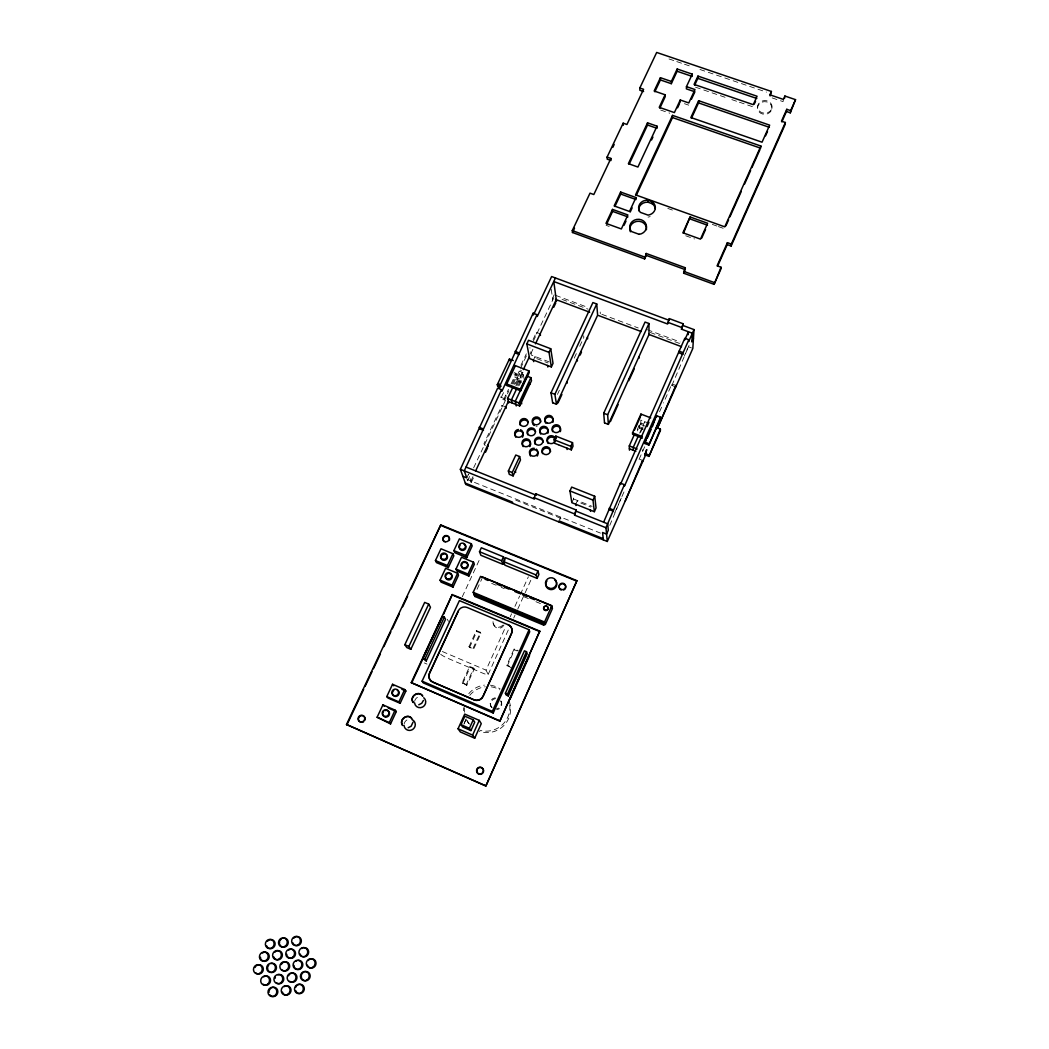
<?xml version="1.0" encoding="UTF-8"?>
<svg xmlns="http://www.w3.org/2000/svg" width="1049" height="1049" viewBox="0 0 1049 1049"><rect width="100%" height="100%" fill="white"/><g stroke="black" fill="none" stroke-linecap="round" stroke-linejoin="round"><path stroke-width="0.75" stroke-dasharray="5 3.75" d="M675.766 386.924L671.885 385.455L671.937 383.908L663.466 402.986M671.885 385.455L689.062 345.344L684.446 355.729M757.522 107.26L757.653 106.159M771.894 108.663A7.225 6.32 -0.5 0 0 761.823 102.186A7.225 6.32 -0.5 0 0 760.42 113.069A7.225 6.32 -0.5 0 0 771.894 108.663L772.038 107.562A7.238 6.333 -0.5 0 0 761.954 101.071A7.238 6.333 -0.5 0 0 760.551 111.981A7.238 6.333 -0.5 0 0 772.038 107.562M783.393 99.406L783.079 101.622L769.612 97.046M614.819 512.568L625.125 489.345M659.559 411.798L662.811 404.455M609.771 525.405L621.27 498.052M644.663 446.795L638.684 460.262L638.657 458.885L642.565 460.419M643.155 429.657L639.274 428.149L640.9 424.504L640.808 420.098L648.636 423.127M639.602 433.106L644.729 421.619L644.768 424.543L640.873 423.049L637.346 430.942M640.585 432.424L643.103 426.759M637.307 429.487L639.208 425.238L643.47 426.891M571.849 502.694L573.541 498.944L573.082 495.98M575.757 504.254L577.448 500.504L577.645 501.776L590.81 507.047M511.296 667.807L506.811 665.171L514.141 648.872L518.245 650.603M507.205 666.076L514.521 649.829L514.141 648.872M440.659 654.235A7.671 1.075 24.7 0 0 448.329 658.523L481.911 672.829A7.697 1.075 24.5 0 0 488.113 674.284L486.028 670.127L505.513 627.158M510.22 616.786L511.571 613.822M514.928 606.414L519.635 596.042M520.304 594.56L528.368 576.78M464.261 723.233L466.228 718.867M463.868 724.177L466.412 718.578M488.152 674.455L509.001 628.443M513.708 618.058L515.046 615.081M517.734 609.141L524.461 594.298M525.129 592.816L531.856 577.973M559.576 519.622L560.717 517.105L559.248 522.114M466.779 685.39L466.281 684.525L473.742 668.161L469.664 666.417L462.189 682.781L466.779 685.39L474.227 669.052L473.742 668.161M468.969 646.708L476.364 630.554L480.416 632.259L480.888 633.255L473.505 649.383L468.969 646.708L473.505 649.383M469.454 647.666L476.836 631.55L476.364 630.554M473.02 648.426L480.416 632.259M462.714 683.633L470.162 667.321L469.664 666.417M477.046 589.302L481.688 579.232M462.281 596.763L480.626 557.124M557.439 394.424L559.392 390.215M576.334 353.631L573.606 359.519L573.41 357.919M579.743 346.262L583.834 337.411L583.664 335.772M518.009 385.927L523.281 374.703L519.491 373.234L514.207 384.445M519.321 385.389L521.917 379.856L514.351 376.919L514.692 378.479L522.245 381.403M533.403 360.043L535.069 356.49L535.357 358.089M503.546 392.628L500.753 398.541L504.53 400.01L508.831 390.897M466.753 477.859L468.523 474.109L471.355 482.291L467.552 480.757L467.08 479.432L600.487 533.115M504.53 400.01L504.163 398.502L508.477 389.363M511.086 383.842L516.042 373.339L512.253 371.884M505.775 406.907L501.986 405.425L483.995 443.57L484.415 444.96L488.218 446.468M512.082 384L516.37 374.913L516.042 373.339M520.92 365.262L526.323 353.828M533.062 339.522L536.432 332.363L540.183 333.792M552.521 298.27L554.16 294.795M467.552 480.757L469.572 476.456M473.623 467.867L506.405 398.318M513.158 384L519.229 371.123L518.901 369.55L521.419 370.52M520.579 368.265L527.306 353.998M533.351 341.148L553.846 297.68M515.518 383.921L518.127 378.387L518.796 381.482L521.314 382.465M470.896 480.966L472.929 476.666M515.859 385.468L518.468 379.935M530.755 353.841L533.456 348.111M471.355 482.291L473.387 477.99M516.855 385.626L522.992 372.579L522.664 371.005L520.147 376.368L522.664 377.338M669.026 58.954L675.215 61.065M676.762 61.589L682.951 63.687M684.499 64.225L690.688 66.323M699.971 69.483L766.478 92.115M695.5 87.172L725.764 97.531M731.822 99.616L737.88 101.687M739.388 102.199L753.012 106.867M684.433 103.681L688.695 105.149M660.713 110.053L669.787 113.2M667.807 208.423L672.409 210.075M712.31 224.394L716.913 226.046M718.447 226.597L724.584 228.8M685.744 235.776L694.517 238.949M606.086 225.312L609.154 226.427M555.695 295.372L587.912 307.449M647.312 329.701L680.106 342M562.054 299.398L588.069 309.153M601.838 314.307L638.251 327.97M650.288 332.481L680.04 343.639M688.97 346.983L691.54 347.94M673.235 384.393L675.818 385.389M549.23 361.918L531.292 355.047L529.915 347.652M536.773 358.627L548.076 362.967M519.229 371.123L522.992 372.579M513.866 373.929L516.37 374.913M640.9 424.504L644.781 425.999M639.234 426.707L643.129 428.215M500.373 397.02L504.163 398.502M573.541 498.944L592.121 506.365M560.953 518.35L514.456 499.626L514.102 498.354M491.653 583.362L496.138 585.224M501.265 587.348L504.267 588.594M523.831 596.697L528.355 598.559M535.882 601.68L543.408 604.801M476.836 631.55L480.888 633.255M514.521 649.829L517.236 650.97M506.811 665.171L509.539 666.325M442.324 651.521L486.028 670.127M470.162 667.321L474.227 669.052M424.347 662.942L427.035 664.096M462.189 682.781L466.281 684.525M467.749 721.843L468.733 723.325A23.288 22.803 -39.9 0 1 465.913 718.067M490.473 705.413L490.906 706.213M491.168 706.685L491.601 707.498A5.678 5.573 -37.6 0 1 495.626 698.568M447.294 619.238L448.447 621.388M501.461 702.043L501.042 701.23A5.691 5.586 -37.5 0 1 496.321 708.901M493.266 623.906L493.686 624.916M501.986 405.425L502.353 406.907M505.867 394.896L506.234 396.417M519.491 373.234L520.474 377.915L524.238 379.371L523.281 374.703M536.432 332.363L536.721 334.015M551.25 289.301L552.757 299.988M600.198 312.051L600.316 313.743M639.208 425.238L639.274 428.149M642.762 449.641L642.775 451.044M537.114 426.235A4.17 3.908 -11.7 0 1 536.026 426.235M650.157 216.553A8.34 7.487 -4.7 0 1 648.046 217.091M509.119 700.981A23.288 22.803 -39.9 0 1 479.354 731.284M464.563 712.245A23.288 22.803 -39.9 0 1 464.589 707.734M469.742 695.356A23.288 22.803 -39.9 0 1 485.267 686.78M491.26 686.846A23.288 22.803 -39.9 0 1 499.678 689.796M509.748 705.216A23.406 22.908 -39.6 0 1 479.878 730.301M469.677 724.151A23.406 22.908 -39.6 0 1 465.494 717.936M463.566 710.711A23.406 22.908 -39.6 0 1 463.474 707.695M468.772 693.73A23.406 22.908 -39.6 0 1 484.376 685.115M490.408 685.181A23.406 22.908 -39.6 0 1 500.124 688.957M404.14 723.994A5.717 5.52 -46.9 0 1 407.759 719.575M492.178 707.747A5.691 5.586 -37.5 0 1 495.194 697.742M500.766 700.771A5.678 5.573 -37.6 0 1 496.754 709.701M502.786 625.204A5.599 5.429 -24.1 0 1 492.978 621.1M503.953 624.994A5.586 5.415 -24.2 0 1 493.41 622.123M414.63 701.335A5.678 5.494 -43.1 0 1 419.666 696.588"/><path stroke-width="1.5" d="M655.258 208.581A8.34 7.487 -4.7 0 0 652.085 203.663L652.085 201.67L648.098 200.241A8.366 7.5 -4.7 0 0 639.759 204.03A8.366 7.5 -4.7 0 0 640.323 212.344L648.046 215.124A8.366 7.5 -4.7 0 0 655.048 209.525A8.366 7.5 -4.7 0 0 652.085 201.67M654.904 419.456L652.334 426.746M657.015 126.168L657.015 128.319L647.548 125.015L647.535 122.851L657.015 126.168L637.923 167.04L628.39 163.657L647.535 122.851M656.464 429.067L656.477 427.625L660.398 429.133L660.372 430.588L648.951 456.394L645.03 454.86L646.656 449.759L645.03 454.86M656.556 417.227L656.569 415.719L660.568 417.253L660.542 418.761L648.885 445.064L644.886 443.504L644.873 442.049L656.569 415.719M660.411 79.947L660.424 77.705L671.347 81.442L671.308 83.684L660.411 79.947L654.851 91.748M658.877 425.042L675.818 385.389L675.766 386.924M660.424 77.705L654.156 91.001L665.105 94.777L665.066 96.993L659.847 108.139M693.455 338.303L691.855 341.908L692.379 333.241L681.47 329.176L683.174 323.787L669.301 318.621L667.623 324.01L553.78 281.525L556.495 301.391M672.488 117.554L672.54 115.377L760.892 146.047L760.617 148.171L672.488 117.554L636.271 195.402M669.301 318.621L669.262 320.378L551.63 276.543L534.138 313.494M677.116 71.266L677.182 68.998L692.274 74.151L692.183 76.407L677.116 71.266L671.308 83.684M680.172 102.212L680.25 99.996L688.787 102.946L695.002 89.558L686.466 86.634L692.274 74.151M686.466 86.634L686.387 88.863L694.897 91.788L691.448 99.209M688.813 339.771L624.483 486.067L624.404 484.704L620.352 483.104L620.431 484.468L684.827 338.276L688.813 339.771L688.721 341.476L694.005 329.596L683.096 325.531M727.403 242.673L727.206 244.587L731.14 246.004L731.337 244.089L727.403 242.673L717.096 265.83L721.043 267.259L720.86 269.121L714.107 284.345L683.62 273.186L685.312 267.757L646.223 253.478L644.611 258.906L572.492 232.498L572.282 230.57L590.01 193.16L593.813 194.537L610.885 158.438L607.096 157.088L623.172 123.179L626.935 124.49L643.588 89.296L639.824 87.998L656.674 52.45L771.408 91.46L770.11 95.931M681.47 329.176L683.174 323.787M685.312 267.757L685.22 269.619L646.236 255.366L646.223 253.478M683.476 233.284L690.085 216.959L707.629 223.253L700.483 239.133L682.899 232.786L690.085 216.959M694.622 85.257L697.834 78.347L697.952 76.092L757.063 96.246L753.261 104.664L694.084 84.405L697.952 76.092M691.422 118.301L698.529 102.907L698.647 100.704L769.664 125.146L762.046 142.192L690.871 117.527L698.647 100.704M688.249 334.657L688.406 331.759L684.748 339.981M694.005 329.596L692.825 348.425L657.579 427.979M714.107 284.345L721.043 267.259M413.004 722.21L411.156 726.21L408.179 727.731M784.573 98.265L784.901 96.036L795.535 99.655L790.303 112.833L786.448 111.509L786.776 109.306L790.658 110.63L790.303 112.833M786.776 109.306L781.492 121.173L785.373 122.51L785.045 124.674L731.14 246.004M423.416 700.417L421.737 703.289L418.774 704.797M644.886 443.504L646.551 438.272M647.207 438.285L651.049 429.631M648.885 445.064L660.568 417.253M498.734 388.261L533.128 313.231L536.996 314.687L501.92 391.238L501.54 389.664L497.646 388.143L460.354 469.296L465.808 484.441L607.292 541.468L645.856 454.44M648.951 456.394L660.398 429.133M638.33 435.978L633.203 447.464L633.294 450.283M485.857 786.029L576.924 580.674L440.764 524.92L346.485 724.479L485.857 786.029L576.924 580.674M603.634 522.218L620.352 483.104M717.568 266.249L727.206 244.587M781.833 121.868L786.448 111.509M647.049 426.589L648.977 422.262M607.292 541.468L605.955 527.739L624.404 484.704M731.337 244.089L785.373 122.51M790.658 110.63L795.535 99.655M508.306 695.92L527.214 653.711L526.506 651.704L524.434 650.839L505.395 693.258L506.234 695.041L508.306 695.92L507.467 694.15L505.395 693.258M499.862 721.148L539.776 631.144L452.224 594.56L411.26 682.637L499.862 721.148L539.776 631.144M543.788 625.165L543.802 622.634L474.686 593.852L474.227 594.849L474.948 596.475L543.788 625.165L543.802 622.634M509.893 699.552L529.575 655.573M551.761 605.889L552.43 608.538L545.257 624.588L544.536 622.031L551.761 605.889L480.56 576.412L473.204 592.331L474.397 595.058M594.363 511.689L596.042 507.926L594.717 496.256L571.692 487.09L569.961 490.932L571.849 502.694L594.363 511.689L593 500.111L594.717 496.256M551.407 608.118L551.459 605.522L482.474 576.976L482.016 577.96M642.368 438.102L632.599 434.312L632.547 432.831L640.926 414.08L650.708 417.843M760.892 146.047L724.767 226.846L635.55 194.865L672.54 115.377M765.573 135.819L767.475 131.558M634.527 429.985L640.323 417.03M725.921 225.81L728.596 219.844M729.92 216.855L741.263 191.469M744.606 184.008L750.612 170.567M751.936 167.578L759.948 149.653M784.901 96.036L783.393 99.406L769.9 94.816L771.408 91.46M629.452 450.165L629.282 445.93L634.409 434.456M701.663 238.175L705.544 229.534M493.227 713.005L492.348 711.406L529.063 629.741L459.41 600.618L422.091 681.168L423.337 682.912L493.227 713.005L529.719 631.76L529.063 629.741M507.467 694.15L526.506 651.704M537.088 578.392L538.884 574.446L537.967 571.01L505.5 557.688L503.69 561.648L504.871 565.149L537.088 578.392L536.17 574.996L537.967 571.01M470.922 730.589L469.414 728.321L473.243 719.837L464.864 716.218L461.022 724.675L462.609 726.97L470.922 730.589L474.725 722.171L473.243 719.837M610.4 421.593L618.097 404.573M629.57 379.148L634.278 368.724M754.27 104.074L755.542 101.268M474.712 738.194L472.627 735.1L479.262 720.375L464.72 714.094L458.059 728.767L460.314 731.94L474.712 738.194L481.268 723.64L479.262 720.375M605.955 527.739L574.59 515.151L576.137 509.971L535.947 493.869L534.177 497.724L534.492 499.049L460.354 469.296M574.59 515.151L576.137 509.971M683.62 273.186L684.682 270.812M604.499 422.76L603.713 413.24L645.056 322.056L648.951 323.512L649.003 334.474L608.368 424.399L604.499 422.891M608.368 424.268L607.646 414.761L648.951 323.512M559.169 445.078L571.338 449.864L573.016 446.179L572.518 442.652L555.839 436.096L554.147 439.793L554.764 443.334L558.619 444.855M571.338 449.864L570.826 446.349L572.518 442.652M502.864 564.323L501.671 560.809L503.481 556.862L481.334 547.775L479.498 551.708L480.875 555.275L502.864 564.323L504.661 560.389L503.481 556.862M644.611 258.906L646.236 255.366M558.002 402.921L561.897 394.503M580.123 355.073L581.487 352.123M474.948 596.475L474.686 593.852M426.261 660.844L445.55 619.303L444.37 617.127L442.337 616.274L422.931 658.011L426.261 660.844L422.931 658.011M552.666 402.829L551 392.824L592.908 302.558L596.737 303.987L597.628 315.198L556.468 404.232L552.653 402.75M513.118 475.892L520.488 460L519.648 456.551L515.793 455.03L508.359 470.988L509.276 474.358L513.118 475.892L512.227 472.535L519.648 456.551M468.877 576.032L468.011 574.052L473.505 562.212L461.508 557.255L456 569.069L456.905 571.076L468.877 576.032L474.345 564.244L473.505 562.212M556.481 404.311L554.882 394.332L596.737 303.987M458.334 611.134L429.552 673.34A6.871 6.648 -38.2 0 0 432.844 682.165L474.082 699.906A6.884 6.727 -37.6 0 0 483.13 696.326L511.558 633.452A6.792 6.609 -24 0 0 508.149 624.758L467.159 607.476A6.779 6.53 -27.6 0 0 458.256 610.977L429.461 673.209A6.871 6.648 -38.2 0 0 432.752 682.034L474.004 699.775A6.897 6.727 -37.6 0 0 483.064 696.195L511.506 633.308A6.805 6.609 -24 0 0 508.096 624.601M551.354 366.94L553.02 363.374L550.751 348.753L528.539 340.269L526.834 343.888L529.627 358.588L551.354 366.94L549.047 352.385L550.751 348.753M453.011 587.099L452.08 585.158L457.613 573.279L445.615 568.296L440.069 580.149L441.052 582.103L453.011 587.099L458.518 575.258L457.613 573.279M466.739 557.609L465.874 555.55L471.355 543.788L459.396 538.871L453.902 550.607L454.82 552.692L466.739 557.609L472.194 545.9L471.355 543.788M390.556 723.902L389.31 722.577L395.093 710.147L382.924 704.849L377.116 717.241L390.556 723.902L396.312 711.537L395.093 710.147M400.141 703.302L398.935 701.886L404.691 689.534L392.536 684.289L386.779 696.602L388.025 698.044L400.141 703.302L405.858 691.016L404.691 689.534M680.25 99.996L674.389 112.597L659.218 107.339L665.105 94.777M677.575 107.798L679.529 103.602M635.969 197.54L629.505 211.465L614.15 205.919L620.654 192.046L635.969 197.54L636.009 199.546L620.72 194.052L620.654 192.046M624.037 225.299L625.991 221.116M630.2 212.042L632.141 207.886M411.588 683.069L428.635 646.42M429.985 643.496L442.258 617.1M443.622 614.163L452.224 594.56M424.976 658.89L444.37 617.127M612.511 209.407L605.981 223.371L621.362 228.957L627.879 214.953L612.511 209.407L612.616 211.373L606.742 223.922M410.828 649.292L408.874 646.433L428.7 604.093L424.675 602.401L404.835 644.702L406.828 647.574L410.828 649.292L430.483 607.266L428.7 604.093M614.884 206.522L620.72 194.052M448.356 567.535L447.399 565.516L452.919 553.715L440.986 548.784L435.44 560.559L436.45 562.592L448.356 567.535L453.85 555.786L452.919 553.715M651.56 139.963L652.924 137.052M516.685 388.733L511.401 399.957L512.109 402.973M506.156 385.193L520.658 390.818L520.317 389.258L528.945 370.9L514.443 365.301M520.658 390.818L529.26 372.5L528.945 370.9M629.125 164.273L647.548 125.015M475.63 470.922L508.319 401.492L519.688 405.924L519.032 402.934L530.886 377.64L527.083 376.171L515.216 401.439L516.239 405.937M671.347 81.442L677.182 68.998M519.688 405.924L531.489 380.748L530.886 377.64M515.4 365.681L506.746 383.986L507.113 385.56M346.904 724.859L363.636 689.429M365.039 686.466L372.002 671.701M373.405 668.751L380.381 653.986M383.855 646.604L390.831 631.839M392.234 628.889L399.197 614.124M402.685 606.742L407.563 596.409M411.051 589.027L440.764 524.92M508.673 402.986L507.598 398.476L512.882 387.251M523.346 369.576L529.404 356.699M535.475 343.81L556.258 299.673M485.517 452.198L487.536 447.91M553.702 307.318L555.8 302.873M500.242 387.238L497.672 386.229L497.278 384.655L509.408 359.06L513.263 360.541M497.672 386.229L499.009 383.396M572.492 232.498L574.524 228.197M612.786 147.398L614.176 144.46M462.884 476.312L466.753 477.859L464.274 470.87L501.54 389.664M555.459 277.972L537.285 316.431L536.996 314.687M697.834 78.347L756.801 98.475M698.529 102.907L769.376 127.309M643.601 91.525L639.864 90.227L639.824 87.998M638.723 210.744A8.34 7.487 -4.7 0 1 648.112 202.234L652.085 203.663M689.993 218.926L707.498 225.207M612.616 211.373L627.931 216.92M572.282 230.57L644.597 257.031M683.699 271.337L714.264 282.522M667.675 322.266L681.548 327.445M555.485 299.385L589.656 312.209M598.573 315.552L641.175 331.536M648.688 334.356L681.509 346.668M679.096 351.153L683.096 352.648M679.031 352.831L683.017 354.326M526.834 343.888L549.047 352.385M515.072 351.363L518.94 352.844M515.413 353.015L519.281 354.51M551 392.824L554.882 394.332M603.713 413.24L607.646 414.761M505.788 383.619L520.317 389.258M632.547 432.831L642.342 436.646M497.278 384.655L501.147 386.163M644.873 442.049L648.885 443.609M507.598 398.476L519.032 402.934M629.282 445.93L637.123 448.998M645.017 453.47L648.951 455.004M629.387 448.762L635.904 451.306M554.147 439.793L570.826 446.349M479.105 427.284L483.012 428.831M479.55 428.766L483.445 430.313M569.961 490.932L593 500.111M609.141 508.28L613.206 509.893M609.259 509.578L613.311 511.191M508.359 470.988L512.227 472.535M466.071 467.067L536.249 495.207L535.947 493.869M576.347 511.269L607.699 523.844L608.289 530.243L606.571 534.098L602.572 532.486L603.345 539.881M534.177 497.724L574.393 513.866M465.336 483.13L512.384 502.091L512.738 503.363M603.227 538.688L559.012 520.881L559.248 522.114M441.039 525.549L575.521 580.622M479.498 551.708L501.671 560.809M503.69 561.648L536.17 574.996M453.902 550.607L465.874 555.55M485.018 579.205L488.021 580.451M497.016 584.175L501.514 586.037M504.517 587.283L509.014 589.145M515.007 591.623L519.517 593.485M522.507 594.731L527.018 596.593M530.007 597.838L534.505 599.7M435.44 560.559L447.399 565.516M456 569.069L468.011 574.052M473.204 592.331L544.536 622.031M440.069 580.149L452.08 585.158M474.227 594.849L543.343 623.644M453.994 595.74L539.92 631.642M404.835 644.702L408.874 646.433M422.091 681.168L492.348 711.406M411.26 682.637L499.652 720.755M401.833 689.272L405.858 691.016M461.022 724.675L469.414 728.321M386.779 696.602L398.935 701.886M458.059 728.767L472.627 735.1M388.235 708.009L396.312 711.537M377.116 717.241L389.31 722.577M346.485 724.479L485.635 785.74M411.523 718.172C407.143 713.136 398.699 719.719 402.475 725.239M422.55 695.88C418.577 689.94 409.11 696.51 413.083 702.332M411.995 718.735C407.904 712.769 398.371 719.837 402.672 725.541M382.924 704.849L384.196 706.252M392.536 684.289L393.768 685.784M422.76 696.182C418.997 689.849 408.835 696.733 413.293 702.633M487.798 445.078L488.218 446.468M515.347 471.08L515.688 472.43M505.775 406.907L506.142 408.389M509.408 359.06L509.775 360.686M521.707 403.813L521.051 400.81L529.509 382.793L529.811 384.34M533.403 360.043L533.692 361.63M533.128 313.231L533.43 314.975M555.839 436.096L556.245 438.482M540.183 333.792L540.471 335.444M547.565 365.485L547.827 367.058M575.757 504.254L575.953 505.526M566.88 448.107L567.089 449.51M566.88 381.718L567.089 383.265M590.43 510.129L590.587 511.374M577.212 359.374L577.396 360.974M587.453 337.201L587.624 338.84M607.096 157.088L607.201 159.173L610.99 160.523L610.885 158.438M625.27 500.898L642.565 460.419L642.591 461.796M628.849 379.082L628.902 380.643M623.172 123.179L623.237 125.329M640.926 414.08L640.965 415.588M638.959 356.699L638.985 358.299M648.098 200.241L648.112 202.234M542.517 453.574A4.196 3.96 -11.2 0 1 545.428 448.225A4.196 3.96 -11.2 0 1 550.594 451.529M548.181 432.188A4.183 3.934 -11.2 0 1 547.88 433.185M540.681 434.089A4.183 3.934 -11.2 0 1 542.543 428.058A4.183 3.934 -11.2 0 1 548.207 431.165M545.467 426.602A4.196 3.934 -11.2 0 1 546.542 433.158A4.196 3.934 -11.2 0 1 539.763 431.454A4.196 3.934 -11.2 0 1 544.418 426.34M525.628 418.826A4.183 3.921 -12.7 0 1 526.664 425.356A4.183 3.921 -12.7 0 1 519.924 423.652A4.183 3.921 -12.7 0 1 524.579 418.564M535.095 444.147A4.196 3.947 -11.8 0 1 538.006 438.81A4.196 3.947 -11.8 0 1 543.159 442.114M540.405 437.564A4.209 3.947 -11.8 0 1 541.468 444.133A4.209 3.947 -11.8 0 1 534.688 442.416A4.209 3.947 -11.8 0 1 539.356 437.289M523.149 446.612A4.196 3.947 -12.9 0 1 525.549 440.383A4.196 3.947 -12.9 0 1 530.65 444.71M530.348 445.707A4.196 3.947 -12.9 0 1 529.784 446.599M527.909 439.125A4.196 3.947 -12.9 0 1 528.958 445.707A4.196 3.947 -12.9 0 1 522.179 443.989A4.196 3.947 -12.9 0 1 526.86 438.862M520.37 425.422A4.17 3.908 -12.7 0 1 522.756 420.295A4.17 3.908 -12.7 0 1 528.132 422.406M557.95 425.029A4.196 3.934 -10.2 0 1 559.038 431.585A4.196 3.934 -10.2 0 1 552.246 429.88A4.196 3.934 -10.2 0 1 556.901 424.766M532.997 428.176A4.196 3.934 -12.3 0 1 534.059 434.732A4.196 3.934 -12.3 0 1 527.28 433.014A4.196 3.934 -12.3 0 1 531.948 427.913M552.902 435.991A4.209 3.96 -10.7 0 1 555.367 440.16M555.065 441.157A4.209 3.96 -10.7 0 1 549.873 443.439A4.209 3.96 -10.7 0 1 547.145 438.797A4.209 3.96 -10.7 0 1 551.853 435.728M520.527 429.736A4.196 3.934 -13.3 0 1 521.838 436.056A4.196 3.934 -13.3 0 1 515.072 435.217A4.196 3.934 -13.3 0 1 518.403 429.474M548.784 447.503A4.209 3.973 -11.3 0 1 548.011 454.191A4.209 3.973 -11.3 0 1 541.953 450.847A4.209 3.973 -11.3 0 1 547.84 446.979M536.249 449.077A4.209 3.973 -12.4 0 1 535.79 455.581A4.209 3.973 -12.4 0 1 529.496 453.102A4.209 3.973 -12.4 0 1 534.269 448.29M545.729 423.18A4.183 3.908 -10.7 0 1 548.64 416.899A4.183 3.908 -10.7 0 1 552.915 422.275M527.713 434.771A4.183 3.921 -12.3 0 1 530.112 429.618A4.183 3.921 -12.3 0 1 535.501 431.742M548.102 443.478A4.196 3.947 -10.7 0 1 549.453 437.643A4.196 3.947 -10.7 0 1 555.38 439.544M552.613 431.637A4.183 3.934 -10.1 0 1 556.599 426.182A4.183 3.934 -10.1 0 1 560.336 431.624M534.059 425.461A4.17 3.908 -11.7 0 1 534.675 418.957A4.17 3.908 -11.7 0 1 540.812 421.829M515.793 437.223A4.183 3.921 -13.3 0 1 518.193 431.021A4.183 3.921 -13.3 0 1 523.281 435.322M522.979 436.318A4.183 3.921 -13.3 0 1 522.402 437.21M530.532 456.04A4.196 3.96 -12.4 0 1 532.931 449.785A4.196 3.96 -12.4 0 1 538.058 454.125M537.757 455.135A4.196 3.96 -12.4 0 1 537.18 456.027M630.41 231.763A8.366 7.54 -5 0 1 629.859 229.862M629.885 227.895A8.366 7.54 -5 0 1 639.287 221.3A8.366 7.54 -5 0 1 646.446 229.665M297.418 985.168A4.694 4.38 -70.7 0 1 303.751 986.532A4.694 4.38 -70.7 0 1 301.64 993.128A4.694 4.38 -70.7 0 1 295.674 990.61M295.91 987.043A4.694 4.38 -70.7 0 1 296.552 986.008M290.101 973.905A4.681 4.366 -69.7 0 1 295.988 974.6A4.681 4.366 -69.7 0 1 295.569 980.881A4.681 4.366 -69.7 0 1 289.616 981.274M288.593 975.767A4.681 4.366 -69.7 0 1 289.236 974.731M288.698 950.04A4.642 4.353 -68.1 0 1 294.782 951.037A4.642 4.353 -68.1 0 1 293.55 957.475A4.642 4.353 -68.1 0 1 287.465 956.465M286.954 955.416A4.642 4.353 -68.1 0 1 286.744 954.249M262.447 953.016A4.655 4.327 -67.1 0 1 268.518 954.013A4.655 4.327 -67.1 0 1 267.246 960.451A4.655 4.327 -67.1 0 1 261.175 959.442M260.69 958.393A4.655 4.327 -67.1 0 1 260.467 957.226M303.987 947.68A4.642 4.353 -68.7 0 1 308.576 952.964A4.642 4.353 -68.7 0 1 302.322 956.478M301.365 955.849A4.642 4.353 -68.7 0 1 300.106 953.921M301.837 948.545A4.642 4.353 -68.7 0 1 302.859 947.968M267.482 941.241A4.629 4.327 -66.6 0 1 274.182 941.097A4.629 4.327 -66.6 0 1 272.819 948.034A4.629 4.327 -66.6 0 1 266.603 945.765M310.176 959.127A4.655 4.366 -69.8 0 1 315.461 961.054A4.655 4.366 -69.8 0 1 314.359 966.929A4.655 4.366 -69.8 0 1 308.694 967.047M307.934 966.168A4.655 4.366 -69.8 0 1 307.423 965.106M308.288 960.543A4.655 4.366 -69.8 0 1 309.153 959.704M282.469 938.344A4.629 4.327 -67 0 1 288.016 940.966A4.629 4.327 -67 0 1 285.249 946.906A4.629 4.327 -67 0 1 279.703 944.284M279.493 943.117A4.629 4.327 -67 0 1 279.572 941.923M279.939 940.769A4.629 4.327 -67 0 1 281.447 938.921M256.52 965.657A4.668 4.34 -67.7 0 1 262.368 966.352A4.668 4.34 -67.7 0 1 261.922 972.607A4.668 4.34 -67.7 0 1 255.995 973M254.999 967.519A4.668 4.34 -67.7 0 1 255.654 966.496M270.694 963.598A4.668 4.353 -68.1 0 1 276.464 968.017A4.668 4.353 -68.1 0 1 270.104 972.135M269.147 971.505A4.668 4.353 -68.1 0 1 268.4 970.64M267.901 969.578A4.668 4.353 -68.1 0 1 267.692 968.397M267.77 967.191A4.668 4.353 -68.1 0 1 268.793 965.001M284.2 986.65A4.707 4.38 -70.2 0 1 290.966 989.325A4.707 4.38 -70.2 0 1 285.748 995.029M284.659 994.688A4.707 4.38 -70.2 0 1 283.702 994.059M282.955 993.167A4.707 4.38 -70.2 0 1 282.443 992.105M281.302 964.542A4.668 4.353 -68.7 0 1 286.862 962.038A4.668 4.353 -68.7 0 1 289.458 967.532A4.668 4.353 -68.7 0 1 284.358 970.994M283.282 970.653A4.668 4.353 -68.7 0 1 282.325 970.023M277.946 974.809A4.681 4.366 -69.2 0 1 283.217 976.737A4.681 4.366 -69.2 0 1 282.076 982.638A4.681 4.366 -69.2 0 1 276.412 982.756M275.022 978.415A4.681 4.366 -69.2 0 1 275.402 977.262M272.019 987.555A4.707 4.366 -69.6 0 1 277.461 989.863A4.707 4.366 -69.6 0 1 275.507 995.907A4.707 4.366 -69.6 0 1 269.724 994.662M269.003 992.406A4.707 4.366 -69.6 0 1 269.095 991.187M269.475 990.02A4.707 4.366 -69.6 0 1 270.983 988.145M298.139 960.333A4.668 4.366 -69.2 0 1 302.689 963.651A4.668 4.366 -69.2 0 1 300.171 969.079A4.668 4.366 -69.2 0 1 294.743 967.663M294.245 966.601A4.668 4.366 -69.2 0 1 294.022 965.421M295.975 961.199A4.668 4.366 -69.2 0 1 297.011 960.622M293.694 938.265A4.629 4.34 -67.5 0 1 300.407 938.108A4.629 4.34 -67.5 0 1 299.07 945.057A4.629 4.34 -67.5 0 1 292.828 942.789M265.895 976.003A4.694 4.353 -68.7 0 1 270.301 981.943A4.694 4.353 -68.7 0 1 263.22 984.237M263.732 976.868A4.694 4.353 -68.7 0 1 264.768 976.291M304.328 971.833A4.681 4.38 -70.3 0 1 309.783 974.115A4.681 4.38 -70.3 0 1 307.868 980.146A4.681 4.38 -70.3 0 1 302.073 978.901M301.561 977.838A4.681 4.38 -70.3 0 1 301.417 975.439M301.784 974.285A4.681 4.38 -70.3 0 1 303.292 972.41M274.707 952.348A4.655 4.34 -67.6 0 1 280.594 951.417A4.655 4.34 -67.6 0 1 281.709 957.462A4.655 4.34 -67.6 0 1 276.018 959.455M275.061 958.825A4.655 4.34 -67.6 0 1 273.815 956.898M412.047 719.627A5.717 5.52 -46.9 0 1 415.089 726.092A5.717 5.52 -46.9 0 1 409.149 730.419A5.717 5.52 -46.9 0 1 404.075 725.462M361.184 722.302A3.422 3.278 -47.1 0 1 358.574 718.211A3.422 3.278 -47.1 0 1 362.98 715.785A3.422 3.278 -47.1 0 1 364.816 720.296M363.688 721.673A3.422 3.278 -47.1 0 1 362.049 722.315M482.828 773.047A3.462 3.396 -56.1 0 1 477.111 772.457A3.462 3.396 -56.1 0 1 480.154 767.475A3.462 3.396 -56.1 0 1 483.301 772.274M561.11 589.958A3.331 3.226 -11.7 0 1 559.851 585.001A3.331 3.226 -11.7 0 1 565.123 585.027A3.331 3.226 -11.7 0 1 563.654 589.971M444.238 541.743A3.291 3.121 -23.7 0 1 444.815 536.511A3.291 3.121 -23.7 0 1 449.575 538.845M449.536 539.671A3.291 3.121 -23.7 0 1 449.287 540.471M397.178 689.993A3.422 3.291 -42.8 0 1 398.777 694.386A3.422 3.291 -42.8 0 1 394.293 696.156A3.422 3.291 -42.8 0 1 392.693 691.75M393.165 691.003A3.422 3.291 -42.8 0 1 393.821 690.386M384.983 710.566A3.435 3.304 -45.9 0 1 389.376 712.717A3.435 3.304 -45.9 0 1 386.661 717.005A3.435 3.304 -45.9 0 1 382.741 714.094M382.793 713.215A3.435 3.304 -45.9 0 1 383.541 711.602M465.31 545.27A3.317 3.16 -22.6 0 1 464.759 549.558A3.317 3.16 -22.6 0 1 460.314 549.532A3.317 3.16 -22.6 0 1 460.091 545.244M463.999 544.261A3.317 3.16 -22.6 0 1 464.733 544.68M423.744 697.729A5.678 5.494 -43.1 0 1 422.721 707A5.678 5.494 -43.1 0 1 414.565 702.791M446.297 554.606A3.317 3.16 -25 0 1 446.887 558.868A3.317 3.16 -25 0 1 442.547 559.969A3.317 3.16 -25 0 1 441.196 555.904M441.655 555.183A3.317 3.16 -25 0 1 443.058 554.187M443.884 553.964A3.317 3.16 -25 0 1 445.563 554.187M465.31 562.461A3.331 3.186 -23.6 0 1 467.867 566.617A3.331 3.186 -23.6 0 1 463.12 568.479A3.331 3.186 -23.6 0 1 462.216 563.68M463.606 562.67A3.331 3.186 -23.6 0 1 464.445 562.461M554.737 579.992A5.547 5.363 -13.4 0 1 555.603 587.532A5.547 5.363 -13.4 0 1 547.814 588.489A5.547 5.363 -13.4 0 1 546.949 580.936M449.405 573.528A3.331 3.186 -26 0 1 452.106 577.16A3.331 3.186 -26 0 1 448.29 579.9A3.331 3.186 -26 0 1 445.589 576.281M445.851 575.468A3.331 3.186 -26 0 1 446.31 574.747M446.94 574.157A3.331 3.186 -26 0 1 447.7 573.737M639.182 234.333L631.446 231.527A8.392 7.553 -5 0 1 634.304 220.185A8.392 7.553 -5 0 1 646.132 224.486A8.392 7.553 -5 0 1 639.182 234.333M534.688 424.53A4.183 3.921 -11.7 0 0 540.537 420.374A4.183 3.921 -11.7 0 0 533.915 417.777A4.183 3.921 -11.7 0 0 534.688 424.53M547.158 422.957A4.183 3.921 -10.7 0 0 552.993 418.8A4.183 3.921 -10.7 0 0 546.359 416.217A4.183 3.921 -10.7 0 0 547.158 422.957M301.378 992.682A4.707 4.393 -70.7 0 0 300.879 984.618A4.707 4.393 -70.7 0 0 294.494 989.404A4.707 4.393 -70.7 0 0 301.378 992.682M294.022 981.353A4.694 4.38 -69.6 0 0 293.536 973.328A4.694 4.38 -69.6 0 0 287.164 978.088A4.694 4.38 -69.6 0 0 294.022 981.353M292.592 957.357A4.655 4.353 -68.1 0 0 292.12 949.397A4.655 4.353 -68.1 0 0 285.761 954.118A4.655 4.353 -68.1 0 0 292.592 957.357M266.223 960.333A4.668 4.34 -67.1 0 0 265.79 952.387A4.668 4.34 -67.1 0 0 259.418 957.108A4.668 4.34 -67.1 0 0 266.223 960.333M305.784 955.862A4.655 4.366 -68.6 0 0 305.285 947.903A4.655 4.366 -68.6 0 0 298.939 952.636A4.655 4.366 -68.6 0 0 305.784 955.862M272.15 947.667A4.642 4.34 -66.5 0 0 271.704 939.747A4.642 4.34 -66.5 0 0 265.358 944.454A4.642 4.34 -66.5 0 0 272.15 947.667M313.14 967.086A4.668 4.38 -69.7 0 0 312.641 959.101A4.668 4.38 -69.7 0 0 306.282 963.834A4.668 4.38 -69.7 0 0 313.14 967.086M285.302 946.172A4.642 4.34 -67 0 0 284.843 938.252A4.642 4.34 -67 0 0 278.496 942.972A4.642 4.34 -67 0 0 285.302 946.172M260.283 973.052A4.681 4.353 -67.6 0 0 259.85 965.067A4.681 4.353 -67.6 0 0 253.465 969.814A4.681 4.353 -67.6 0 0 260.283 973.052M273.474 971.558A4.681 4.353 -68.1 0 0 273.028 963.572A4.681 4.353 -68.1 0 0 266.656 968.319A4.681 4.353 -68.1 0 0 273.474 971.558M288.095 994.177A4.721 4.393 -70.1 0 0 287.623 986.112A4.721 4.393 -70.1 0 0 281.237 990.899A4.721 4.393 -70.1 0 0 288.095 994.177M286.692 970.076A4.681 4.366 -68.6 0 0 286.22 962.077A4.681 4.366 -68.6 0 0 279.86 966.824A4.681 4.366 -68.6 0 0 286.692 970.076M280.778 982.847A4.694 4.38 -69.1 0 0 280.319 974.823A4.694 4.38 -69.1 0 0 273.933 979.582A4.694 4.38 -69.1 0 0 280.778 982.847M274.825 995.658A4.721 4.38 -69.6 0 0 274.379 987.607A4.721 4.38 -69.6 0 0 267.98 992.38A4.721 4.38 -69.6 0 0 274.825 995.658M299.909 968.581A4.681 4.38 -69.1 0 0 299.424 960.596A4.681 4.38 -69.1 0 0 293.064 965.329A4.681 4.38 -69.1 0 0 299.909 968.581M298.467 944.677A4.642 4.353 -67.5 0 0 297.982 936.757A4.642 4.353 -67.5 0 0 291.648 941.477A4.642 4.353 -67.5 0 0 298.467 944.677M267.534 984.329A4.694 4.366 -68.6 0 0 267.102 976.304A4.694 4.366 -68.6 0 0 260.703 981.064A4.694 4.366 -68.6 0 0 267.534 984.329M307.265 979.858A4.694 4.393 -70.2 0 0 306.767 971.833A4.694 4.393 -70.2 0 0 300.394 976.593A4.694 4.393 -70.2 0 0 307.265 979.858M279.401 958.838A4.668 4.353 -67.6 0 0 278.942 950.892A4.668 4.353 -67.6 0 0 272.583 955.613A4.668 4.353 -67.6 0 0 279.401 958.838M361.656 721.935A3.435 3.278 -47.1 0 0 364.173 716.585A3.435 3.278 -47.1 0 0 358.391 717.267A3.435 3.278 -47.1 0 0 361.656 721.935M481.163 773.795A3.462 3.396 -56 0 0 482.134 767.894A3.462 3.396 -56 0 0 476.587 770.097A3.462 3.396 -56 0 0 481.163 773.795M560.992 589.407A3.331 3.226 -11.7 0 0 565.634 586.024A3.331 3.226 -11.7 0 0 560.35 583.847A3.331 3.226 -11.7 0 0 560.992 589.407M445.51 541.769A3.291 3.134 -23.7 0 0 449.116 537.442A3.291 3.134 -23.7 0 0 443.557 536.721A3.291 3.134 -23.7 0 0 445.51 541.769M395.486 695.775A3.422 3.304 -42.8 0 0 397.977 690.426A3.422 3.304 -42.8 0 0 392.169 691.121A3.422 3.304 -42.8 0 0 395.486 695.775M385.835 716.467A3.449 3.317 -45.8 0 0 388.34 711.078A3.449 3.317 -45.8 0 0 382.505 711.773A3.449 3.317 -45.8 0 0 385.835 716.467M461.704 549.453A3.317 3.173 -22.6 0 0 465.35 545.087A3.317 3.173 -22.6 0 0 459.711 544.339A3.317 3.173 -22.6 0 0 461.704 549.453M443.216 559.419A3.331 3.173 -25 0 0 446.874 555.039A3.331 3.173 -25 0 0 441.236 554.292A3.331 3.173 -25 0 0 443.216 559.419M544.956 610.23A2.242 2.177 -15.3 0 0 548.076 607.948A2.242 2.177 -15.3 0 0 544.523 606.479A2.242 2.177 -15.3 0 0 544.956 610.23M544.982 610.334A2.242 2.177 -15.3 0 0 548.116 608.053A2.242 2.177 -15.3 0 0 544.562 606.584A2.242 2.177 -15.3 0 0 544.982 610.334M463.828 567.955A3.331 3.186 -23.6 0 0 467.487 563.549A3.331 3.186 -23.6 0 0 461.835 562.802A3.331 3.186 -23.6 0 0 463.828 567.955M548.784 588.096A5.56 5.376 -13.4 0 0 556.534 582.444A5.56 5.376 -13.4 0 0 547.709 578.825A5.56 5.376 -13.4 0 0 548.784 588.096M447.884 579.061A3.344 3.199 -26 0 0 451.555 574.642A3.344 3.199 -26 0 0 445.891 573.895A3.344 3.199 -26 0 0 447.884 579.061"/></g></svg>
